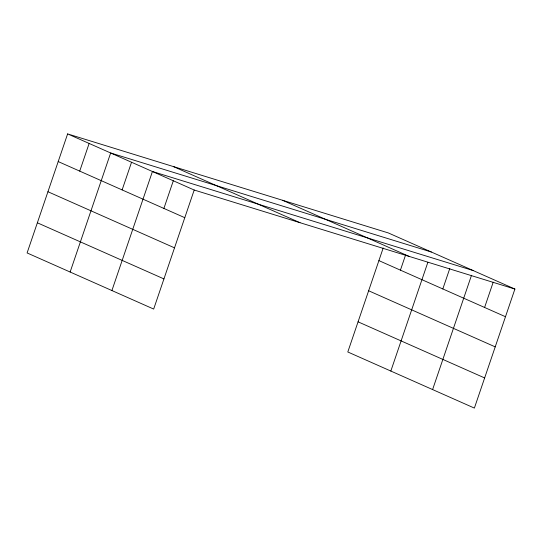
<?xml version="1.0" encoding="UTF-8"?>
<svg xmlns="http://www.w3.org/2000/svg" width="542" height="542" viewBox="0 0 542 542"><rect width="100%" height="100%" fill="white"/><g stroke="black" fill="none" stroke-linecap="round" stroke-linejoin="round"><path stroke-width="0.81" d="M67.621 133.908L27.1 252.945L153.677 309.062L194.199 190.025L67.621 133.908L388.323 232.938L514.9 289.055L474.379 408.092L347.801 351.975L383.208 247.958M79.721 171.116L89.139 143.447M70.135 272.023L110.656 152.986L431.357 252.016M122.126 189.917L131.543 162.248M111.909 290.546L152.431 171.509L473.132 270.539M163.894 208.44L173.318 180.764M400.423 270.146L405.531 255.126M390.836 371.053L427.862 262.294M442.821 288.947L449.819 268.392M432.604 389.569L471.513 275.282M484.595 307.47L493.206 282.172M194.199 190.025L514.9 289.055M282.49 200.255L409.068 256.38M173.454 166.59L300.031 222.708M378.899 260.607L505.483 316.724M368.635 290.763L495.219 346.88M58.204 161.577L184.781 217.694M358.066 321.826L484.643 377.943M47.94 191.732L174.517 247.85M37.364 222.796L163.941 278.913"/></g></svg>
